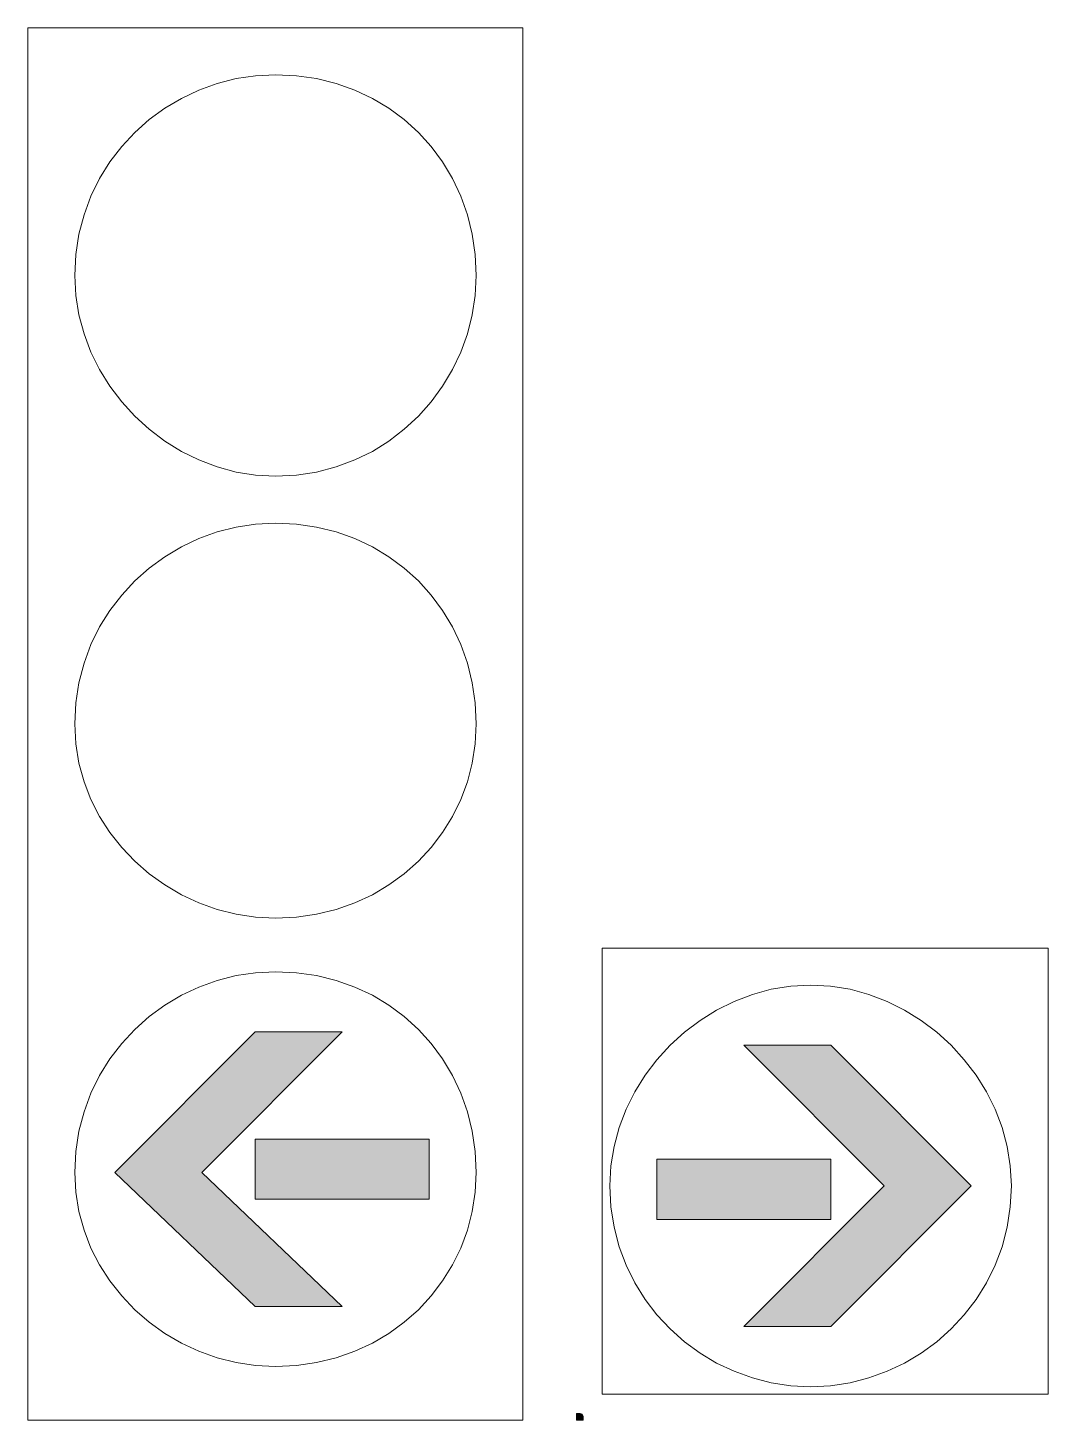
# Model space of a CAD drawing. Header units: metres. Extents: x 179 to 362, y 11 to 260.
import ezdxf

# ---------------------------------------------------------------- set-up
doc = ezdxf.new("R2010")
doc.units = ezdxf.units.M
for name, color, linetype, true_color in [('FILL_BLACK_000000', 7, 'Continuous', 0x000000), ('FILL_LIME_00FF00', 7, 'Continuous', 0x00ff00), ('STROKE_BLACK_000000', 7, 'Continuous', 0x000000)]:
    doc.layers.add(name, color=color, linetype=linetype, true_color=true_color)

msp = doc.modelspace()

# ---------------------------------------------------------------- hatches: boundary and pattern name
at = {"layer": 'FILL_BLACK_000000', "true_color": 0x000000}
h = msp.add_hatch(color=7, dxfattribs=at)
h.dxf.hatch_style = 1
h.paths.add_polyline_path([(277.35, 10.56), (277.35, 11.76), (278.04, 11.74), (278.4, 11.61), (278.53, 11.25), (278.55, 10.56), (277.35, 10.56)])
at = {"layer": 'FILL_LIME_00FF00', "true_color": 0x00ff00}
h = msp.add_hatch(color=7, dxfattribs=at)
h.dxf.hatch_style = 1
h.paths.add_polyline_path([(235.35, 30.96), (219.75, 30.96), (194.55, 54.96), (219.75, 80.16), (235.35, 80.16), (210.15, 54.96), (235.35, 30.96)])
h = msp.add_hatch(color=7, dxfattribs=at)
h.dxf.hatch_style = 1
h.paths.add_polyline_path([(307.35, 77.76), (322.95, 77.76), (348.15, 52.56), (322.95, 27.36), (307.35, 27.36), (332.55, 52.56), (307.35, 77.76)])
h = msp.add_hatch(color=7, dxfattribs=at)
h.dxf.hatch_style = 1
h.paths.add_polyline_path([(250.95, 60.96), (250.95, 50.16), (219.75, 50.16), (219.75, 60.96), (250.95, 60.96)])
h = msp.add_hatch(color=7, dxfattribs=at)
h.dxf.hatch_style = 1
h.paths.add_polyline_path([(322.95, 46.56), (291.75, 46.56), (291.75, 57.36), (322.95, 57.36), (322.95, 46.56)])

# ---------------------------------------------------------------- linework, layer by layer
at = {"layer": 'FILL_BLACK_000000', "lineweight": 0, "true_color": 0x000000}
msp.add_lwpolyline([(277.35, 10.56), (277.35, 11.76), (278.04, 11.74), (278.4, 11.61), (278.53, 11.25), (278.55, 10.56)], close=True, dxfattribs=at)
at = {"layer": 'FILL_LIME_00FF00', "lineweight": 0, "true_color": 0x00ff00}
for points in [[(235.35, 30.96), (219.75, 30.96), (194.55, 54.96), (219.75, 80.16), (235.35, 80.16), (210.15, 54.96)], [(307.35, 77.76), (322.95, 77.76), (348.15, 52.56), (322.95, 27.36), (307.35, 27.36), (332.55, 52.56)], [(250.95, 60.96), (250.95, 50.16), (219.75, 50.16), (219.75, 60.96)], [(322.95, 46.56), (291.75, 46.56), (291.75, 57.36), (322.95, 57.36)]]:
    msp.add_lwpolyline(points, close=True, dxfattribs=at)
at = {"layer": 'STROKE_BLACK_000000', "lineweight": 0, "true_color": 0x000000}
for points in [[(267.75, 260.16), (178.95, 260.16)], [(178.95, 260.16), (178.95, 10.56)], [(267.75, 260.16), (267.75, 10.56)], [(259.35, 215.76), (259.17, 219.53), (258.64, 223.16), (257.78, 226.66), (256.59, 229.99), (255.11, 233.15), (253.34, 236.12), (251.3, 238.87), (249, 241.41), (246.46, 243.71), (243.71, 245.75), (240.74, 247.52), (237.58, 249), (234.25, 250.19), (230.75, 251.05), (227.12, 251.58), (223.35, 251.76), (219.78, 251.58), (216.29, 251.05), (212.9, 250.19), (209.62, 249), (206.49, 247.52), (203.52, 245.75), (200.73, 243.71), (198.15, 241.41), (195.79, 238.87), (193.68, 236.12), (191.83, 233.15), (190.27, 229.99), (189.03, 226.66), (188.11, 223.16), (187.54, 219.53), (187.35, 215.76), (187.54, 212.19), (188.11, 208.7), (189.03, 205.31), (190.27, 202.04), (191.83, 198.9), (193.68, 195.93), (195.79, 193.14), (198.15, 190.56), (200.73, 188.2), (203.52, 186.09), (206.49, 184.24), (209.62, 182.69), (212.9, 181.44), (216.29, 180.52), (219.78, 179.95), (223.35, 179.76), (227.12, 179.95), (230.75, 180.52), (234.25, 181.44), (237.58, 182.69), (240.74, 184.24), (243.71, 186.09), (246.46, 188.2), (249, 190.56), (251.3, 193.14), (253.34, 195.93), (255.11, 198.9), (256.59, 202.04), (257.78, 205.31), (258.64, 208.7), (259.17, 212.19), (259.35, 215.76)], [(259.35, 135.36), (259.17, 139.13), (258.64, 142.76), (257.78, 146.26), (256.59, 149.59), (255.11, 152.75), (253.34, 155.72), (251.3, 158.47), (249, 161.01), (246.46, 163.31), (243.71, 165.35), (240.74, 167.12), (237.58, 168.6), (234.25, 169.79), (230.75, 170.65), (227.12, 171.18), (223.35, 171.36), (219.78, 171.18), (216.29, 170.65), (212.9, 169.79), (209.62, 168.6), (206.49, 167.12), (203.52, 165.35), (200.73, 163.31), (198.15, 161.01), (195.79, 158.47), (193.68, 155.72), (191.83, 152.75), (190.27, 149.59), (189.03, 146.26), (188.11, 142.76), (187.54, 139.13), (187.35, 135.36), (187.54, 131.81), (188.11, 128.35), (189.03, 125.02), (190.27, 121.82), (191.83, 118.78), (193.68, 115.91), (195.79, 113.23), (198.15, 110.76), (200.73, 108.51), (203.52, 106.51), (206.49, 104.76), (209.62, 103.3), (212.9, 102.13), (216.29, 101.27), (219.78, 100.74), (223.35, 100.56), (227.12, 100.74), (230.75, 101.27), (234.25, 102.13), (237.58, 103.3), (240.74, 104.76), (243.71, 106.51), (246.46, 108.51), (249, 110.76), (251.3, 113.23), (253.34, 115.91), (255.11, 118.78), (256.59, 121.82), (257.78, 125.02), (258.64, 128.35), (259.17, 131.81), (259.35, 135.36)], [(361.95, 95.2), (281.95, 95.2)], [(281.95, 95.2), (281.95, 15.2)], [(361.95, 95.2), (361.95, 15.2)], [(259.35, 54.96), (259.17, 58.73), (258.64, 62.36), (257.78, 65.86), (256.59, 69.19), (255.11, 72.35), (253.34, 75.32), (251.3, 78.07), (249, 80.61), (246.46, 82.91), (243.71, 84.95), (240.74, 86.72), (237.58, 88.2), (234.25, 89.39), (230.75, 90.25), (227.12, 90.78), (223.35, 90.96), (219.78, 90.78), (216.29, 90.25), (212.9, 89.39), (209.62, 88.2), (206.49, 86.72), (203.52, 84.95), (200.73, 82.91), (198.15, 80.61), (195.79, 78.07), (193.68, 75.32), (191.83, 72.35), (190.27, 69.19), (189.03, 65.86), (188.11, 62.36), (187.54, 58.73), (187.35, 54.96), (187.54, 51.41), (188.11, 47.95), (189.03, 44.62), (190.27, 41.42), (191.83, 38.38), (193.68, 35.51), (195.79, 32.83), (198.15, 30.36), (200.73, 28.11), (203.52, 26.11), (206.49, 24.36), (209.62, 22.9), (212.9, 21.73), (216.29, 20.87), (219.78, 20.34), (223.35, 20.16), (227.12, 20.34), (230.75, 20.87), (234.25, 21.73), (237.58, 22.9), (240.74, 24.36), (243.71, 26.11), (246.46, 28.11), (249, 30.36), (251.3, 32.83), (253.34, 35.51), (255.11, 38.38), (256.59, 41.42), (257.78, 44.62), (258.64, 47.95), (259.17, 51.41), (259.35, 54.96)], [(283.35, 52.56), (283.54, 48.79), (284.11, 45.16), (285.03, 41.66), (286.27, 38.33), (287.83, 35.17), (289.68, 32.2), (291.79, 29.45), (294.15, 26.91), (296.73, 24.61), (299.52, 22.57), (302.49, 20.8), (305.62, 19.32), (308.9, 18.13), (312.29, 17.27), (315.78, 16.74), (319.35, 16.56), (322.92, 16.74), (326.41, 17.27), (329.8, 18.13), (333.07, 19.32), (336.21, 20.8), (339.18, 22.57), (341.97, 24.61), (344.55, 26.91), (346.91, 29.45), (349.02, 32.2), (350.87, 35.17), (352.42, 38.33), (353.67, 41.66), (354.59, 45.16), (355.16, 48.79), (355.35, 52.56), (355.16, 56.13), (354.59, 59.62), (353.67, 63.01), (352.42, 66.29), (350.87, 69.42), (349.02, 72.39), (346.91, 75.18), (344.55, 77.76), (341.97, 80.12), (339.18, 82.23), (336.21, 84.08), (333.07, 85.64), (329.8, 86.88), (326.41, 87.8), (322.92, 88.37), (319.35, 88.56), (315.78, 88.37), (312.29, 87.8), (308.9, 86.88), (305.62, 85.64), (302.49, 84.08), (299.52, 82.23), (296.73, 80.12), (294.15, 77.76), (291.79, 75.18), (289.68, 72.39), (287.83, 69.42), (286.27, 66.29), (285.03, 63.01), (284.11, 59.62), (283.54, 56.13), (283.35, 52.56)], [(361.95, 15.2), (281.95, 15.2)], [(267.75, 10.56), (178.95, 10.56)]]:
    msp.add_lwpolyline(points, dxfattribs=at)

doc.saveas('drawing.dxf')
